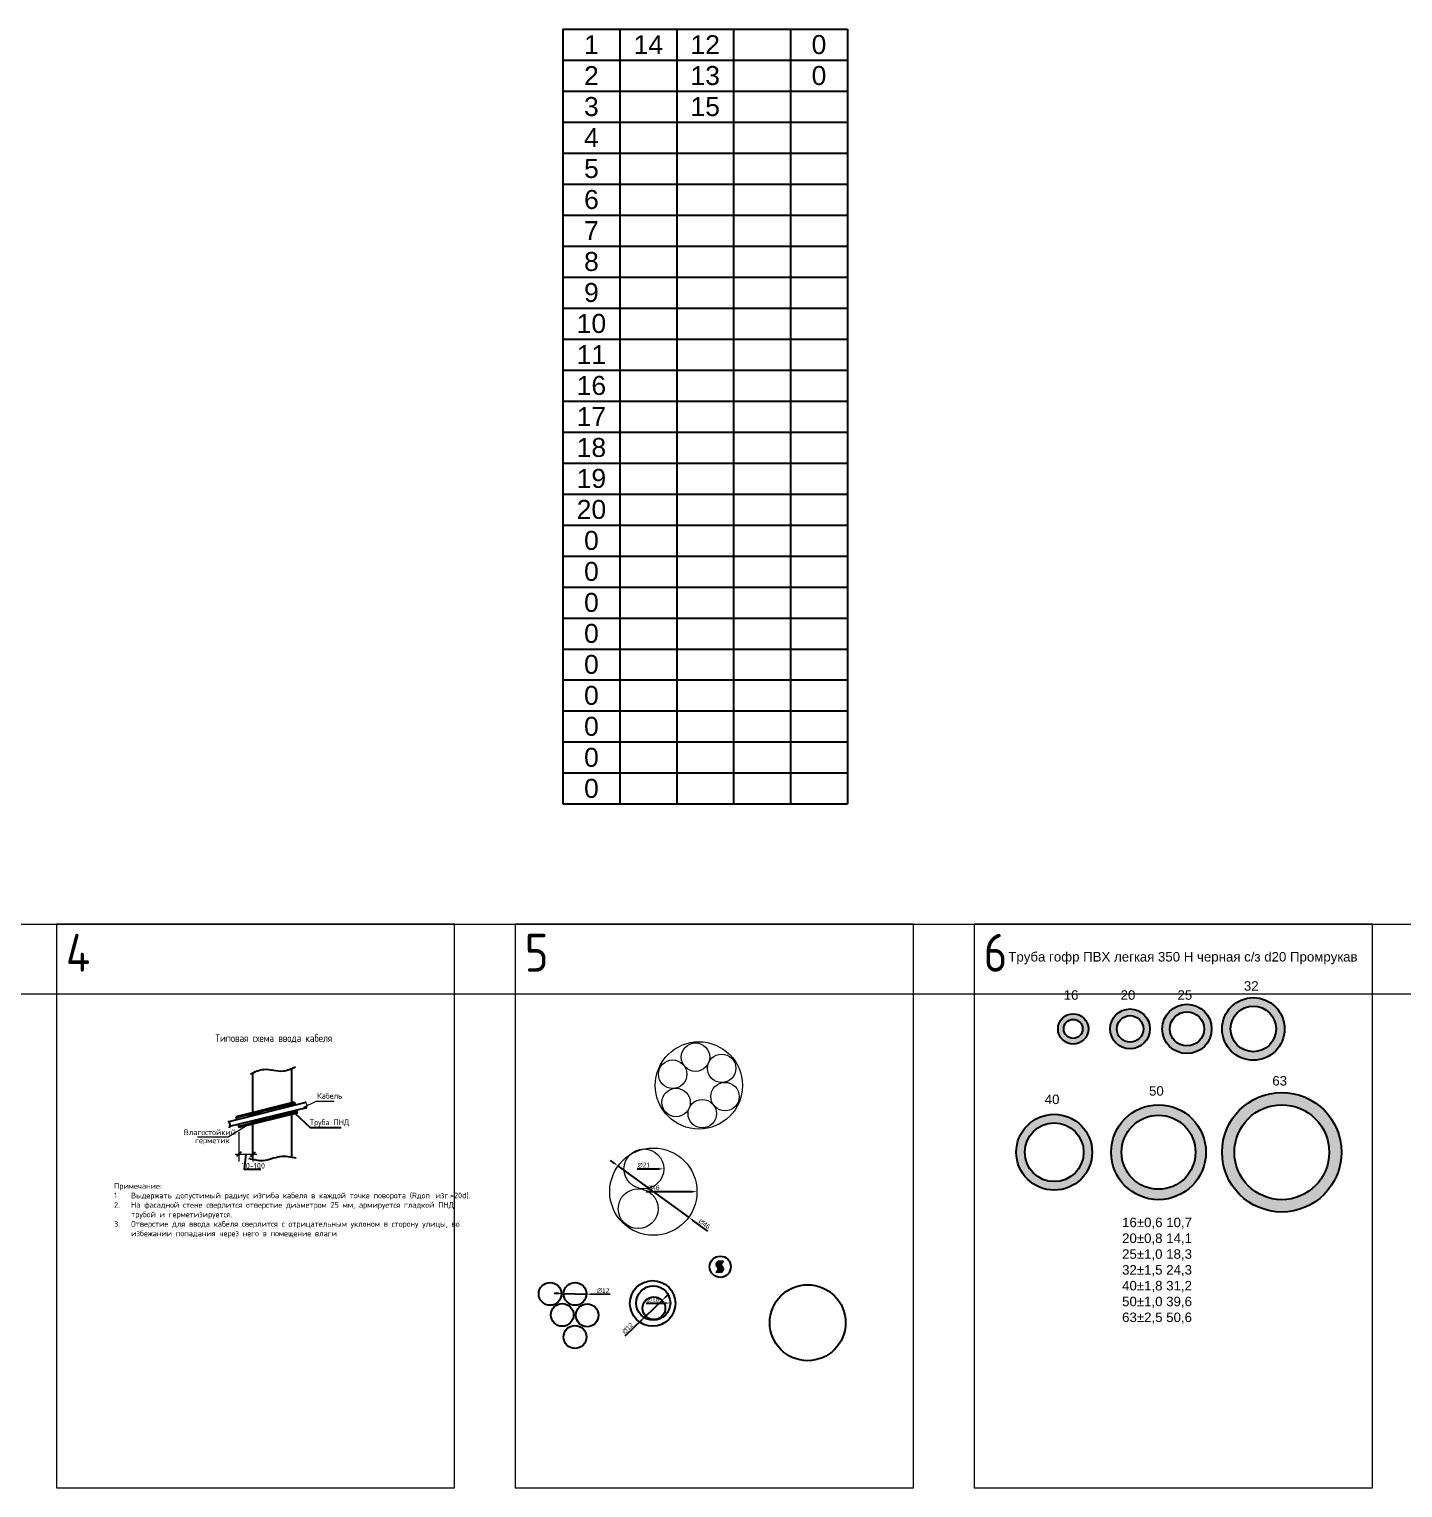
# Model space of a CAD drawing. Header units: millimetres. Extents: x -2983 to 1969, y -817 to 3427.
# Drawn here: x -1676 to -951, y 2658 to 3427 of the extents above; entities that cross this region are included whole.
import ezdxf

# ---------------------------------------------------------------- set-up
doc = ezdxf.new("R2010")
doc.units = ezdxf.units.MM
for name, color, linetype, lineweight in [('Выноски', 7, 'Continuous', 5), ('Стены', 7, 'Continuous', 40), ('Штриховка', 7, 'Continuous', 25)]:
    doc.layers.add(name, color=color, linetype=linetype, lineweight=lineweight)
doc.layers.add('ВЭ', color=1, linetype='Continuous')
doc.styles.get("Standard").update_dxf_attribs({"font": 'arial.ttf'})
doc.styles.add('мой', font='GOST_Common.ttf', dxfattribs={"width": 0.9, "height": 3})
doc.dimstyles.new('ISO-25', dxfattribs={"dimtxt": 2.5, "dimasz": 2.5, "dimexe": 1.25, "dimexo": 0.625, "dimtad": 1, "dimtxsty": 'Standard', "dimcen": 2.5, "dimadec": 0, "dimazin": 0, "dimtfac": 1, "dimtmove": 0, "dimatfit": 3, "dimfxl": 1, "dimarcsym": 0})

# ---------------------------------------------------------------- blocks, each defined once
blk = doc.blocks.new('*T5')
at = {"layer": 'Defpoints', "color": 8, "linetype": 'ByBlock', "lineweight": 0, "transparency": 16777216}
for p, q in [((0, 0), (4356, 0)), ((0, 0), (0, -36.67)), ((242, 0), (242, -36.67)), ((484, 0), (484, -36.67)), ((726, 0), (726, -36.67)), ((968, 0), (968, -36.67)), ((1210, 0), (1210, -36.67)), ((1452, 0), (1452, -36.67)), ((1694, 0), (1694, -36.67)), ((1936, 0), (1936, -36.67)), ((2178, 0), (2178, -36.67)), ((2420, 0), (2420, -36.67)), ((2662, 0), (2662, -36.67)), ((2904, 0), (2904, -36.67)), ((3146, 0), (3146, -36.67)), ((3388, 0), (3388, -36.67)), ((3630, 0), (3630, -36.67)), ((3872, 0), (3872, -36.67)), ((4114, 0), (4114, -36.67)), ((4356, 0), (4356, -36.67)), ((0, -36.67), (4356, -36.67))]:
    blk.add_line(p, q, dxfattribs=at)
at = {"layer": 'Defpoints', "color": 5, "linetype": 'Continuous', "lineweight": 0, "transparency": 16777216, "char_height": 20, "width": 232, "attachment_point": 1, "style": 'мой'}
for s, insert in [('1', (5, -5)), ('2', (247, -5)), ('3', (489, -5)), ('4', (731, -5)), ('5', (973, -5)), ('6', (1215, -5)), ('7', (1457, -5)), ('8', (1699, -5)), ('9', (1941, -5)), ('10', (2183, -5)), ('11', (2425, -5)), ('12', (2667, -5)), ('13', (2909, -5)), ('14', (3151, -5)), ('15', (3393, -5)), ('16', (3635, -5)), ('17', (3877, -5)), ('18', (4119, -5))]:
    blk.add_mtext(s, dxfattribs=dict(at, insert=insert))
blk = doc.blocks.new('*U3')
at = {"layer": 'ВЭ', "color": 250, "linetype": 'ByBlock', "lineweight": 18}
blk.add_lwpolyline([(-105, -148.5), (105, -148.5), (105, 148.5), (-105, 148.5), (-105, -148.5)], dxfattribs=at)
blk = doc.blocks.new('*U4')
at = {"layer": 'Defpoints', "color": 0, "linetype": 'ByBlock', "lineweight": -2, "transparency": 16777216}
for p in [(726, 0), (968, 0), (1210, 0)]:
    blk.add_blockref('*U3', p, dxfattribs=at)
blk = doc.blocks.new('_Oblique')
at = {"color": 0, "linetype": 'ByBlock', "lineweight": -2}
blk.add_line((-0.5, -0.5), (0.5, 0.5), dxfattribs=at)
blk = doc.blocks.new('*T6')
at = {"color": 0, "linetype": 'ByBlock', "lineweight": -2, "transparency": 16777216}
for p, q in [((0, 0), (150, 0)), ((0, 0), (0, -408.33)), ((30, 0), (30, -408.33)), ((60, 0), (60, -408.33)), ((90, 0), (90, -408.33)), ((120, 0), (120, -408.33)), ((150, 0), (150, -408.33)), ((0, -16.33), (150, -16.33)), ((0, -32.67), (150, -32.67)), ((0, -49), (150, -49)), ((0, -65.33), (150, -65.33)), ((0, -81.67), (150, -81.67)), ((0, -98), (150, -98)), ((0, -114.33), (150, -114.33)), ((0, -130.67), (150, -130.67)), ((0, -147), (150, -147)), ((0, -163.33), (150, -163.33)), ((0, -179.67), (150, -179.67)), ((0, -196), (150, -196)), ((0, -212.33), (150, -212.33)), ((0, -228.67), (150, -228.67)), ((0, -245), (150, -245)), ((0, -261.33), (150, -261.33)), ((0, -277.67), (150, -277.67)), ((0, -294), (150, -294)), ((0, -310.33), (150, -310.33)), ((0, -326.67), (150, -326.67)), ((0, -343), (150, -343)), ((0, -359.33), (150, -359.33)), ((0, -375.67), (150, -375.67)), ((0, -392), (150, -392)), ((0, -408.33), (150, -408.33))]:
    blk.add_line(p, q, dxfattribs=at)
at = {"transparency": 16777216, "char_height": 10, "width": 27, "attachment_point": 5}
for s, insert in [('1', (15, -8.17)), ('12', (75, -8.17)), ('0', (135, -8.17)), ('2', (15, -24.5)), ('13', (75, -24.5)), ('0', (135, -24.5)), ('3', (15, -40.83)), ('15', (75, -40.83)), ('4', (15, -57.17)), ('5', (15, -73.5)), ('6', (15, -89.83)), ('7', (15, -106.17)), ('8', (15, -122.5)), ('9', (15, -138.83)), ('10', (15, -155.17)), ('11', (15, -171.5)), ('16', (15, -187.83)), ('17', (15, -204.17)), ('18', (15, -220.5)), ('19', (15, -236.83)), ('20', (15, -253.17)), ('0', (15, -269.5)), ('0', (15, -285.83)), ('0', (15, -302.17)), ('0', (15, -318.5)), ('0', (15, -334.83)), ('0', (15, -351.17)), ('0', (15, -367.5))]:
    blk.add_mtext(s, dxfattribs=dict(at, insert=insert))
at = {"color": 0, "transparency": 16777216, "char_height": 10, "width": 27, "attachment_point": 5}
for s, insert in [('14', (45, -8.17)), ('0', (15, -383.83)), ('0', (15, -400.17))]:
    blk.add_mtext(s, dxfattribs=dict(at, insert=insert))
blk = doc.blocks.new('*U7')
at = {"color": 7, "linetype": 'Continuous', "lineweight": 20}
blk.add_circle((0, 0), 7.5, dxfattribs=at)
blk = doc.blocks.new('*U8')
at = {"color": 0, "linetype": 'ByBlock', "lineweight": -2, "transparency": 16777216}
for p, rotation in [((11995.21, 4087.89), 239.9999999999999), ((11983.21, 4078.89), 299.9999999999999), ((12009, 4082), 180), ((12010.79, 4067.11), 119.9999999999999), ((11998.79, 4058.11), 59.99999999999993)]:
    blk.add_blockref('*U7', p, dxfattribs=dict(at, rotation=rotation))
blk.add_blockref('*U7', (11985, 4064), dxfattribs=at)
blk = doc.blocks.new('*U9')
at = {"linetype": 'Continuous', "lineweight": 20, "true_color": 0xffffff}
h = blk.add_hatch(color=7, dxfattribs=at)
h.dxf.hatch_style = 1
edge = h.paths.add_edge_path()
edge.add_spline(control_points=[(0, 0), (0.67, -0.56), (2, -1.67), (4, 0.67), (5.33, -0.44), (6, -1)], knot_values=[0, 0, 0, 0, 2.236068, 4.472136, 6.708204, 6.708204, 6.708204, 6.708204], degree=3, periodic=0)
edge.add_line((6, -1), (6, 2))
edge.add_spline(control_points=[(6, 2), (5.33, 2.56), (4, 3.67), (2, 1.33), (0.67, 2.44), (0, 3)], knot_values=[0, 0, 0, 0, 2.236068, 4.472136, 6.708204, 6.708204, 6.708204, 6.708204], degree=3, periodic=0)
edge.add_line((0, 3), (0, 0))
at = {"color": 7, "linetype": 'Continuous', "lineweight": 20, "true_color": 0xffffff}
for points in [[(0, 3), (0, 3), (0, 0)], [(6, 2), (6, 2), (6, -1)]]:
    blk.add_lwpolyline(points, dxfattribs=at)
at = {"color": 7, "linetype": 'Continuous', "lineweight": 20}
for points in [[(0, 3), (2, 2), (4, 3), (6, 2)], [(0, 0), (2, -1), (4, 0), (6, -1)]]:
    blk.add_spline(points, degree=3, dxfattribs=at)
blk = doc.blocks.new('*D21')
at = {"color": 0, "lineweight": -2, "transparency": 16777216}
for p, q in [((-1367.03, 2829.05), (-1369.06, 2830.51)), ((-1365.01, 2827.58), (-1327.76, 2800.59)), ((-1317.6, 2793.22), (-1325.74, 2799.12))]:
    blk.add_line(p, q, dxfattribs=at)
at = {"color": 0, "lineweight": 30, "transparency": 16777216}
for points in [[(-1366.79, 2829.38), (-1367.28, 2828.71), (-1365.01, 2827.58)], [(-1325.49, 2799.46), (-1325.98, 2798.78), (-1327.76, 2800.59)]]:
    blk.add_solid(points, dxfattribs=at)
at = {"layer": 'Defpoints', "color": 0, "lineweight": 30, "transparency": 16777216}
for p in [(-1365.01, 2827.58), (-1327.76, 2800.59)]:
    blk.add_point(p, dxfattribs=at)
at = {"color": 0, "transparency": 16777216, "insert": (-1319.5, 2797.03), "char_height": 2.5, "attachment_point": 5, "rotation": 324.0692}
blk.add_mtext('∅46', dxfattribs=at)
blk = doc.blocks.new('*D28')
at = {"color": 0, "lineweight": -2, "transparency": 16777216}
blk.add_line((-1350.16, 2814.08), (-1325.88, 2814.08), dxfattribs=at)
at = {"color": 0, "lineweight": 30, "transparency": 16777216}
blk.add_solid([(-1325.88, 2814.5), (-1325.88, 2813.67), (-1323.38, 2814.08)], dxfattribs=at)
at = {"layer": 'Defpoints', "color": 0, "lineweight": 30, "transparency": 16777216}
for p in [(-1369.38, 2814.08), (-1323.38, 2814.08)]:
    blk.add_point(p, dxfattribs=at)
at = {"color": 0, "transparency": 16777216, "insert": (-1346.38, 2816.05), "char_height": 2.5, "attachment_point": 5}
blk.add_mtext('∅46', dxfattribs=at)
blk = doc.blocks.new('*D29')
at = {"color": 0, "lineweight": -2, "transparency": 16777216}
blk.add_line((-1354.92, 2826.08), (-1343.38, 2826.08), dxfattribs=at)
at = {"color": 0, "lineweight": 30, "transparency": 16777216}
blk.add_solid([(-1343.38, 2826.5), (-1343.38, 2825.67), (-1340.88, 2826.08)], dxfattribs=at)
at = {"layer": 'Defpoints', "color": 0, "lineweight": 30, "transparency": 16777216}
for p in [(-1361.88, 2826.08), (-1340.88, 2826.08)]:
    blk.add_point(p, dxfattribs=at)
at = {"color": 0, "transparency": 16777216, "insert": (-1351.38, 2828.05), "char_height": 2.5, "attachment_point": 5}
blk.add_mtext('∅21', dxfattribs=at)
blk = doc.blocks.new('*D30')
at = {"color": 0, "lineweight": -2, "transparency": 16777216}
for p, q in [((-1396.15, 2760.4), (-1398.65, 2760.46)), ((-1393.65, 2760.35), (-1381.65, 2760.08)), ((-1369.13, 2759.8), (-1379.15, 2760.03))]:
    blk.add_line(p, q, dxfattribs=at)
at = {"color": 0, "lineweight": 30, "transparency": 16777216}
for points in [[(-1396.14, 2760.82), (-1396.16, 2759.99), (-1393.65, 2760.35)], [(-1379.14, 2760.44), (-1379.16, 2759.61), (-1381.65, 2760.08)]]:
    blk.add_solid(points, dxfattribs=at)
at = {"layer": 'Defpoints', "color": 0, "lineweight": 30, "transparency": 16777216}
for p in [(-1393.65, 2760.35), (-1381.65, 2760.08)]:
    blk.add_point(p, dxfattribs=at)
at = {"color": 0, "transparency": 16777216, "insert": (-1372.85, 2761.86), "char_height": 2.5, "attachment_point": 5, "rotation": 358.72649}
blk.add_mtext('∅12', dxfattribs=at)
blk = doc.blocks.new('*D31')
at = {"color": 0, "lineweight": -2, "transparency": 16777216}
blk.add_line((-1350.2, 2755.38), (-1339.93, 2755.38), dxfattribs=at)
at = {"color": 0, "lineweight": 30, "transparency": 16777216}
blk.add_solid([(-1339.93, 2755.8), (-1339.93, 2754.97), (-1337.43, 2755.38)], dxfattribs=at)
at = {"layer": 'Defpoints', "color": 0, "lineweight": 30, "transparency": 16777216}
for p in [(-1355.43, 2755.38), (-1337.43, 2755.38)]:
    blk.add_point(p, dxfattribs=at)
at = {"color": 0, "transparency": 16777216, "insert": (-1346.43, 2757.36), "char_height": 2.5, "attachment_point": 5}
blk.add_mtext('∅18', dxfattribs=at)
blk = doc.blocks.new('*D32')
at = {"color": 0, "lineweight": -2, "transparency": 16777216}
for p, q in [((-1339.96, 2758.52), (-1338.16, 2760.25)), ((-1341.77, 2756.79), (-1350.42, 2748.47)), ((-1361.29, 2738.04), (-1352.23, 2746.74))]:
    blk.add_line(p, q, dxfattribs=at)
at = {"color": 0, "lineweight": 30, "transparency": 16777216}
for points in [[(-1340.25, 2758.82), (-1339.68, 2758.22), (-1341.77, 2756.79)], [(-1352.51, 2747.04), (-1351.94, 2746.44), (-1350.42, 2748.47)]]:
    blk.add_solid(points, dxfattribs=at)
at = {"layer": 'Defpoints', "color": 0, "lineweight": 30, "transparency": 16777216}
for p in [(-1341.77, 2756.79), (-1350.42, 2748.47)]:
    blk.add_point(p, dxfattribs=at)
at = {"color": 0, "transparency": 16777216, "insert": (-1359.94, 2742.07), "char_height": 2.5, "attachment_point": 5, "rotation": 43.84486}
blk.add_mtext('∅12', dxfattribs=at)

msp = doc.modelspace()

# ---------------------------------------------------------------- hatches: boundary and pattern name
at = {"layer": 'Стены', "lineweight": 25}
h = msp.add_hatch(color=256, dxfattribs=at)
edge = h.paths.add_edge_path()
edge.add_spline(control_points=[(-1559.503, 2854.631), (-1559.606, 2854.595), (-1559.827, 2854.481), (-1560.186, 2853.972), (-1559.16, 2853.728), (-1557.676, 2854.2), (-1555.219, 2854.678), (-1553.455, 2855.293), (-1552.248, 2855.445), (-1552.751, 2856.464), (-1553.894, 2855.788), (-1555.544, 2855.657), (-1557.339, 2855.076), (-1558.692, 2854.808), (-1559.177, 2854.712), (-1559.185, 2854.71), (-1559.193, 2854.709), (-1559.201, 2854.707)], knot_values=[3.2001134, 3.2001134, 3.2001134, 3.2001134, 6.3074936, 10.1674617, 16.851269, 26.2592368, 59.4185781, 82.4909752, 84.274542, 89.9748723, 101.1486941, 114.060107, 139.2504984, 153.3507443, 153.3507443, 153.3507443, 153.5781946, 153.5781946, 153.5781946, 153.5781946], degree=3, periodic=0)
edge.add_line((-1559.201, 2854.707), (-1559.503, 2854.631))
edge = h.paths.add_edge_path()
edge.add_spline(control_points=[(-1557.501, 2851.331), (-1557.718, 2851.289), (-1558.067, 2851.22), (-1558.51, 2850.592), (-1557.484, 2850.347), (-1556, 2850.819), (-1553.543, 2851.297), (-1551.779, 2851.912), (-1550.572, 2852.064), (-1551.074, 2853.084), (-1552.218, 2852.408), (-1553.868, 2852.276), (-1555.663, 2851.695), (-1557.016, 2851.427), (-1557.501, 2851.331)], knot_values=[0, 0, 0, 0, 6.3074936, 10.1674617, 16.851269, 26.2592368, 59.4185781, 82.4909752, 84.274542, 89.9748723, 101.1486941, 114.060107, 139.2504984, 153.3507443, 153.3507443, 153.3507443, 153.3507443], degree=3, periodic=0)
at = {"layer": 'Штриховка'}
h = msp.add_hatch(color=9, dxfattribs=at)
h.dxf.hatch_style = 1
h.paths.add_polyline_path([(-1046.5, 2899.853, 1), (-1013.5, 2899.853, 1)])
h.paths.add_polyline_path([(-1042, 2899.853, 1), (-1018, 2899.853, 1)], flags=16)
h = msp.add_hatch(color=9, dxfattribs=at)
h.dxf.hatch_style = 1
h.paths.add_polyline_path([(-1133, 2899.853, 1), (-1117, 2899.853, 1)])
h.paths.add_polyline_path([(-1120, 2899.853, -1), (-1130, 2899.853, -1)], flags=16)
h = msp.add_hatch(color=9, dxfattribs=at)
h.dxf.hatch_style = 1
h.paths.add_polyline_path([(-1105.5, 2899.853, 1), (-1084.5, 2899.853, 1)])
h.paths.add_polyline_path([(-1088, 2899.853, -1), (-1102, 2899.853, -1)], flags=16)
h = msp.add_hatch(color=9, dxfattribs=at)
h.dxf.hatch_style = 1
h.paths.add_polyline_path([(-1078, 2899.853, 1), (-1052, 2899.853, 1)])
h.paths.add_polyline_path([(-1056, 2899.853, -1), (-1074, 2899.853, -1)], flags=16)
h = msp.add_hatch(color=9, dxfattribs=at)
h.dxf.hatch_style = 1
h.paths.add_polyline_path([(-1105, 2834.853, 1), (-1055, 2834.853, 1)])
h.paths.add_polyline_path([(-1099.5, 2834.853, 1), (-1060.5, 2834.853, 1)], flags=16)
h = msp.add_hatch(color=9, dxfattribs=at)
h.dxf.hatch_style = 1
h.paths.add_polyline_path([(-1046.5, 2834.853, 1), (-983.5, 2834.853, 1)])
h.paths.add_polyline_path([(-1040, 2834.853, 1), (-990, 2834.853, 1)], flags=16)
h = msp.add_hatch(color=9, dxfattribs=at)
h.dxf.hatch_style = 1
h.paths.add_polyline_path([(-1155, 2834.853, 1), (-1115, 2834.853, 1)])
h.paths.add_polyline_path([(-1150.5, 2834.853, 1), (-1119.5, 2834.853, 1)], flags=16)

# ---------------------------------------------------------------- linework, layer by layer
at = {"color": 0, "lineweight": 18}
for points in [[(-1530.676, 2858.593), (-1524.258, 2861.784), (-1514.73, 2861.784)], [(-1557.697, 2850.769), (-1570.502, 2842.736), (-1586.84, 2842.736)]]:
    msp.add_lwpolyline(points, dxfattribs=at)
for points in [[(-1535.221, 2855.26), (-1527.373, 2847.858), (-1510.985, 2847.858)], [(-1561.205, 2833.905), (-1562.127, 2825.931), (-1553.357, 2825.931)]]:
    msp.add_lwpolyline(points)
for centre, radius in [((-1030, 2899.853), 16.5), ((-1125, 2899.853), 8), ((-1095, 2899.853), 10.5), ((-1095, 2899.853), 7), ((-1065, 2899.853), 13), ((-1065, 2899.853), 9), ((-1030, 2899.853), 12), ((-1125, 2899.853), 5), ((-1080, 2834.853), 25), ((-1015, 2834.853), 31.5), ((-1015, 2834.853), 25), ((-1135, 2834.853), 20), ((-1080, 2834.853), 19.5), ((-1135, 2834.853), 15.5), ((-1311.133, 2774.485), 5.608), ((-1400.831, 2760.215), 6), ((-1387.652, 2760.215), 6), ((-1346.758, 2755.193), 12), ((-1346.426, 2755.385), 9), ((-1265, 2745), 20), ((-1394.436, 2749.139), 6), ((-1381.278, 2748.926), 6), ((-1346.095, 2752.63), 6), ((-1387.698, 2737.467), 6)]:
    msp.add_circle(centre, radius)
at = {"color": 7, "linetype": 'Continuous', "lineweight": 20}
for centre, radius in [((-1322.383, 2870.082), 23), ((-1346.383, 2814.082), 23), ((-1351.383, 2826.082), 10.5), ((-1354.383, 2805.082), 10.5)]:
    msp.add_circle(centre, radius, dxfattribs=at)
at = {"color": 0, "lineweight": 18}
msp.add_open_spline([(-1529.865, 2861.6), (-1529.865, 2861.6), (-1529.903, 2861.437), (-1529.088, 2860.162), (-1529.063, 2859.18), (-1529.382, 2857.75)], degree=3, knots=[0, 0, 0, 0, 2.6465038, 5.8536942, 6.9211435, 6.9211435, 6.9211435, 6.9211435], dxfattribs=at)
at = {"layer": 'Выноски', "linetype": 'ByBlock', "lineweight": 20}
for p, q in [((-1564.906, 2845.637), (-1564.906, 2829.905)), ((-1557.503, 2842.879), (-1557.503, 2829.905)), ((-1566.906, 2833.905), (-1555.503, 2833.905))]:
    msp.add_line(p, q, dxfattribs=at)
at = {"layer": 'Стены', "lineweight": 25}
for p, q in [((-1557.503, 2855.814), (-1557.503, 2876.77)), ((-1536.955, 2860.971), (-1536.955, 2879.086)), ((-1529.662, 2861.099), (-1570.28, 2850.955)), ((-1535.791, 2861.263), (-1566.525, 2853.6)), ((-1535.611, 2860.627), (-1566.346, 2852.964)), ((-1535.791, 2861.263), (-1535.342, 2859.673)), ((-1529.299, 2858.209), (-1569.839, 2848.361)), ((-1566.525, 2853.6), (-1566.077, 2852.009)), ((-1534.351, 2856.159), (-1565.086, 2848.495)), ((-1534.172, 2855.523), (-1564.906, 2847.859)), ((-1536.955, 2832.333), (-1536.955, 2854.825)), ((-1534.568, 2856.929), (-1534.172, 2855.523)), ((-1565.355, 2849.451), (-1564.906, 2847.859)), ((-1557.503, 2831.111), (-1557.503, 2849.668))]:
    msp.add_line(p, q, dxfattribs=at)
for points in [[(-1558.8, 2876.168), (-1551.811, 2878.518), (-1541.597, 2877.712), (-1535.092, 2879.942)], [(-1557.501, 2851.331), (-1558.12, 2851.084), (-1558.326, 2850.732), (-1557.683, 2850.441), (-1556.7, 2850.587), (-1553.303, 2851.435), (-1550.937, 2852.017), (-1550.755, 2852.066), (-1550.949, 2852.636), (-1552.126, 2852.551), (-1553.461, 2852.272), (-1556.045, 2851.642), (-1557.501, 2851.331)], [(-1559.684, 2831.673), (-1552.17, 2830.514), (-1543.269, 2832.632), (-1534.804, 2831.89)]]:
    msp.add_spline(points, degree=3, dxfattribs=at)
msp.add_open_spline([(-1570.487, 2851.435), (-1570.487, 2851.435), (-1570.525, 2851.272), (-1569.71, 2849.997), (-1569.686, 2849.015), (-1570.004, 2847.585)], degree=3, knots=[0, 0, 0, 0, 2.6465038, 5.8536942, 6.9211435, 6.9211435, 6.9211435, 6.9211435], dxfattribs=at)

# ---------------------------------------------------------------- block references
for name, p in [('*T6', (-1394.038, 3426.738)), ('*T5', (-2387.167, 2954.992))]:
    msp.add_blockref(name, p)
at = {"color": 7, "linetype": 'Continuous', "lineweight": 20}
msp.add_blockref('*U8', (-13319.383, -1202.918), dxfattribs=at)
at = {"color": 7, "linetype": 'Continuous', "lineweight": 20, "rotation": 270}
msp.add_blockref('*U9', (-1312.416, 2777.485), dxfattribs=at)
at = {"layer": 'Defpoints'}
msp.add_blockref('*U4', (-2282.167, 2806.492), dxfattribs=at)
at = {"layer": 'Выноски', "linetype": 'ByBlock', "lineweight": -2, "xscale": 2.5, "yscale": 2.5, "zscale": 2.5, "rotation": 180}
msp.add_blockref('_Oblique', (-1564.906, 2833.905), dxfattribs=at)
at = {"layer": 'Выноски', "linetype": 'ByBlock', "lineweight": -2, "xscale": 2.5, "yscale": 2.5, "zscale": 2.5}
msp.add_blockref('_Oblique', (-1557.503, 2833.905), dxfattribs=at)

# ---------------------------------------------------------------- texts
at = {"color": 0, "lineweight": 18, "style": 'мой', "width": 0.9}
for s, p in [('Кабель', (-1523.697, 2863.114)), ('Труба ПНД', (-1527.526, 2849.143)), ('Влагостойкий', (-1593.991, 2843.874)), ('герметик', (-1587.991, 2839.628))]:
    msp.add_text(s, height=3, dxfattribs=at).set_placement(p)
at = {"char_height": 5, "attachment_point": 1}
for s, width, insert in [('Труба гофр ПВХ легкая 350 Н черная с/з d20 Промрукав ', 186.24283, (-1159.2, 2940.375)), ('32', 7.79331, (-1035, 2925)), ('16', 7.79331, (-1130, 2920.217)), ('20', 7.79331, (-1100, 2920.217)), ('25', 7.79331, (-1070, 2920.217)), ('50', 7.79331, (-1085, 2869.67)), ('63', 7.79331, (-1020, 2875)), ('40', 7.79331, (-1140, 2865.217)), ('16±0,6 10,7\\P20±0,8 14,1\\P25±1,0 18,3\\P32±1,5 24,3\\P40±1,8 31,2\\P50±1,0 39,6\\P63±2,5 50,6', 56.98228, (-1099.2, 2800.375))]:
    msp.add_mtext_dynamic_manual_height_columns(s, width=width, gutter_width=12.5, heights=[0], dxfattribs=dict(at, insert=insert))
at = {"color": 7, "linetype": 'Continuous', "lineweight": 20, "insert": (-1546.526, 2896.992), "char_height": 4, "width": 68.71852, "attachment_point": 2, "style": 'мой'}
msp.add_mtext('Типовая схема ввода кабеля', dxfattribs=at)
at = {"color": 0, "lineweight": 18, "insert": (-1557.327, 2827.745), "char_height": 3, "attachment_point": 5, "style": 'мой'}
msp.add_mtext('70-100', dxfattribs=at)
at = {"color": 7, "linetype": 'Continuous', "lineweight": 15, "insert": (-1630.764, 2818.578), "char_height": 3, "width": 159.33543, "attachment_point": 1, "style": 'мой'}
msp.add_mtext('Примечание:\\P\\pi-9,l9,t9;1.^IВыдержать допустимый радиус изгиба кабеля в каждой точке поворота (Rдоп. изг.>20d).{\\H1.4333x; }\\P2.^IНа фасадной стене сверлится отверстие диаметром 25 мм, армируется гладкой ПНД {\\H1.2389x; }трубой и герметизируется.{\\H1.2537x; }\\P3.^IОтверстие для ввода кабеля сверлится с отрицательным уклоном в сторону улицы, во {\\H1.2488x; }избежании попадания через него в помещение влаги.{\\H1.2504x; }', dxfattribs=at)

# ---------------------------------------------------------------- dimensions: what is measured, and where the dimension line sits
for p1, p2, picture, middle in [((-1365.007, 2827.579), (-1327.759, 2800.586), '*D21', (-1319.498, 2797.033)), ((-1393.651, 2760.348), (-1381.653, 2760.082), '*D30', (-1372.849, 2761.858))]:
    dim = msp.add_diameter_dim_2p(p1=p1, p2=p2, dimstyle='ISO-25')
    dim.commit()
    dim.dimension.update_dxf_attribs({"geometry": picture, "text_midpoint": middle})
for p1, p2, picture, middle in [((-1361.883, 2826.082), (-1340.883, 2826.082), '*D29', (-1351.383, 2826.082)), ((-1369.383, 2814.082), (-1323.383, 2814.082), '*D28', (-1346.383, 2814.082)), ((-1341.767, 2756.786), (-1350.422, 2748.474), '*D32', (-1358.574, 2740.644)), ((-1355.426, 2755.385), (-1337.426, 2755.385), '*D31', (-1346.426, 2755.385))]:
    dim = msp.add_diameter_dim_2p(p1=p1, p2=p2, dimstyle='ISO-25')
    dim.commit()
    dim.dimension.update_dxf_attribs({"geometry": picture, "text_midpoint": middle, "dimtype": 163})

doc.saveas('drawing.dxf')
